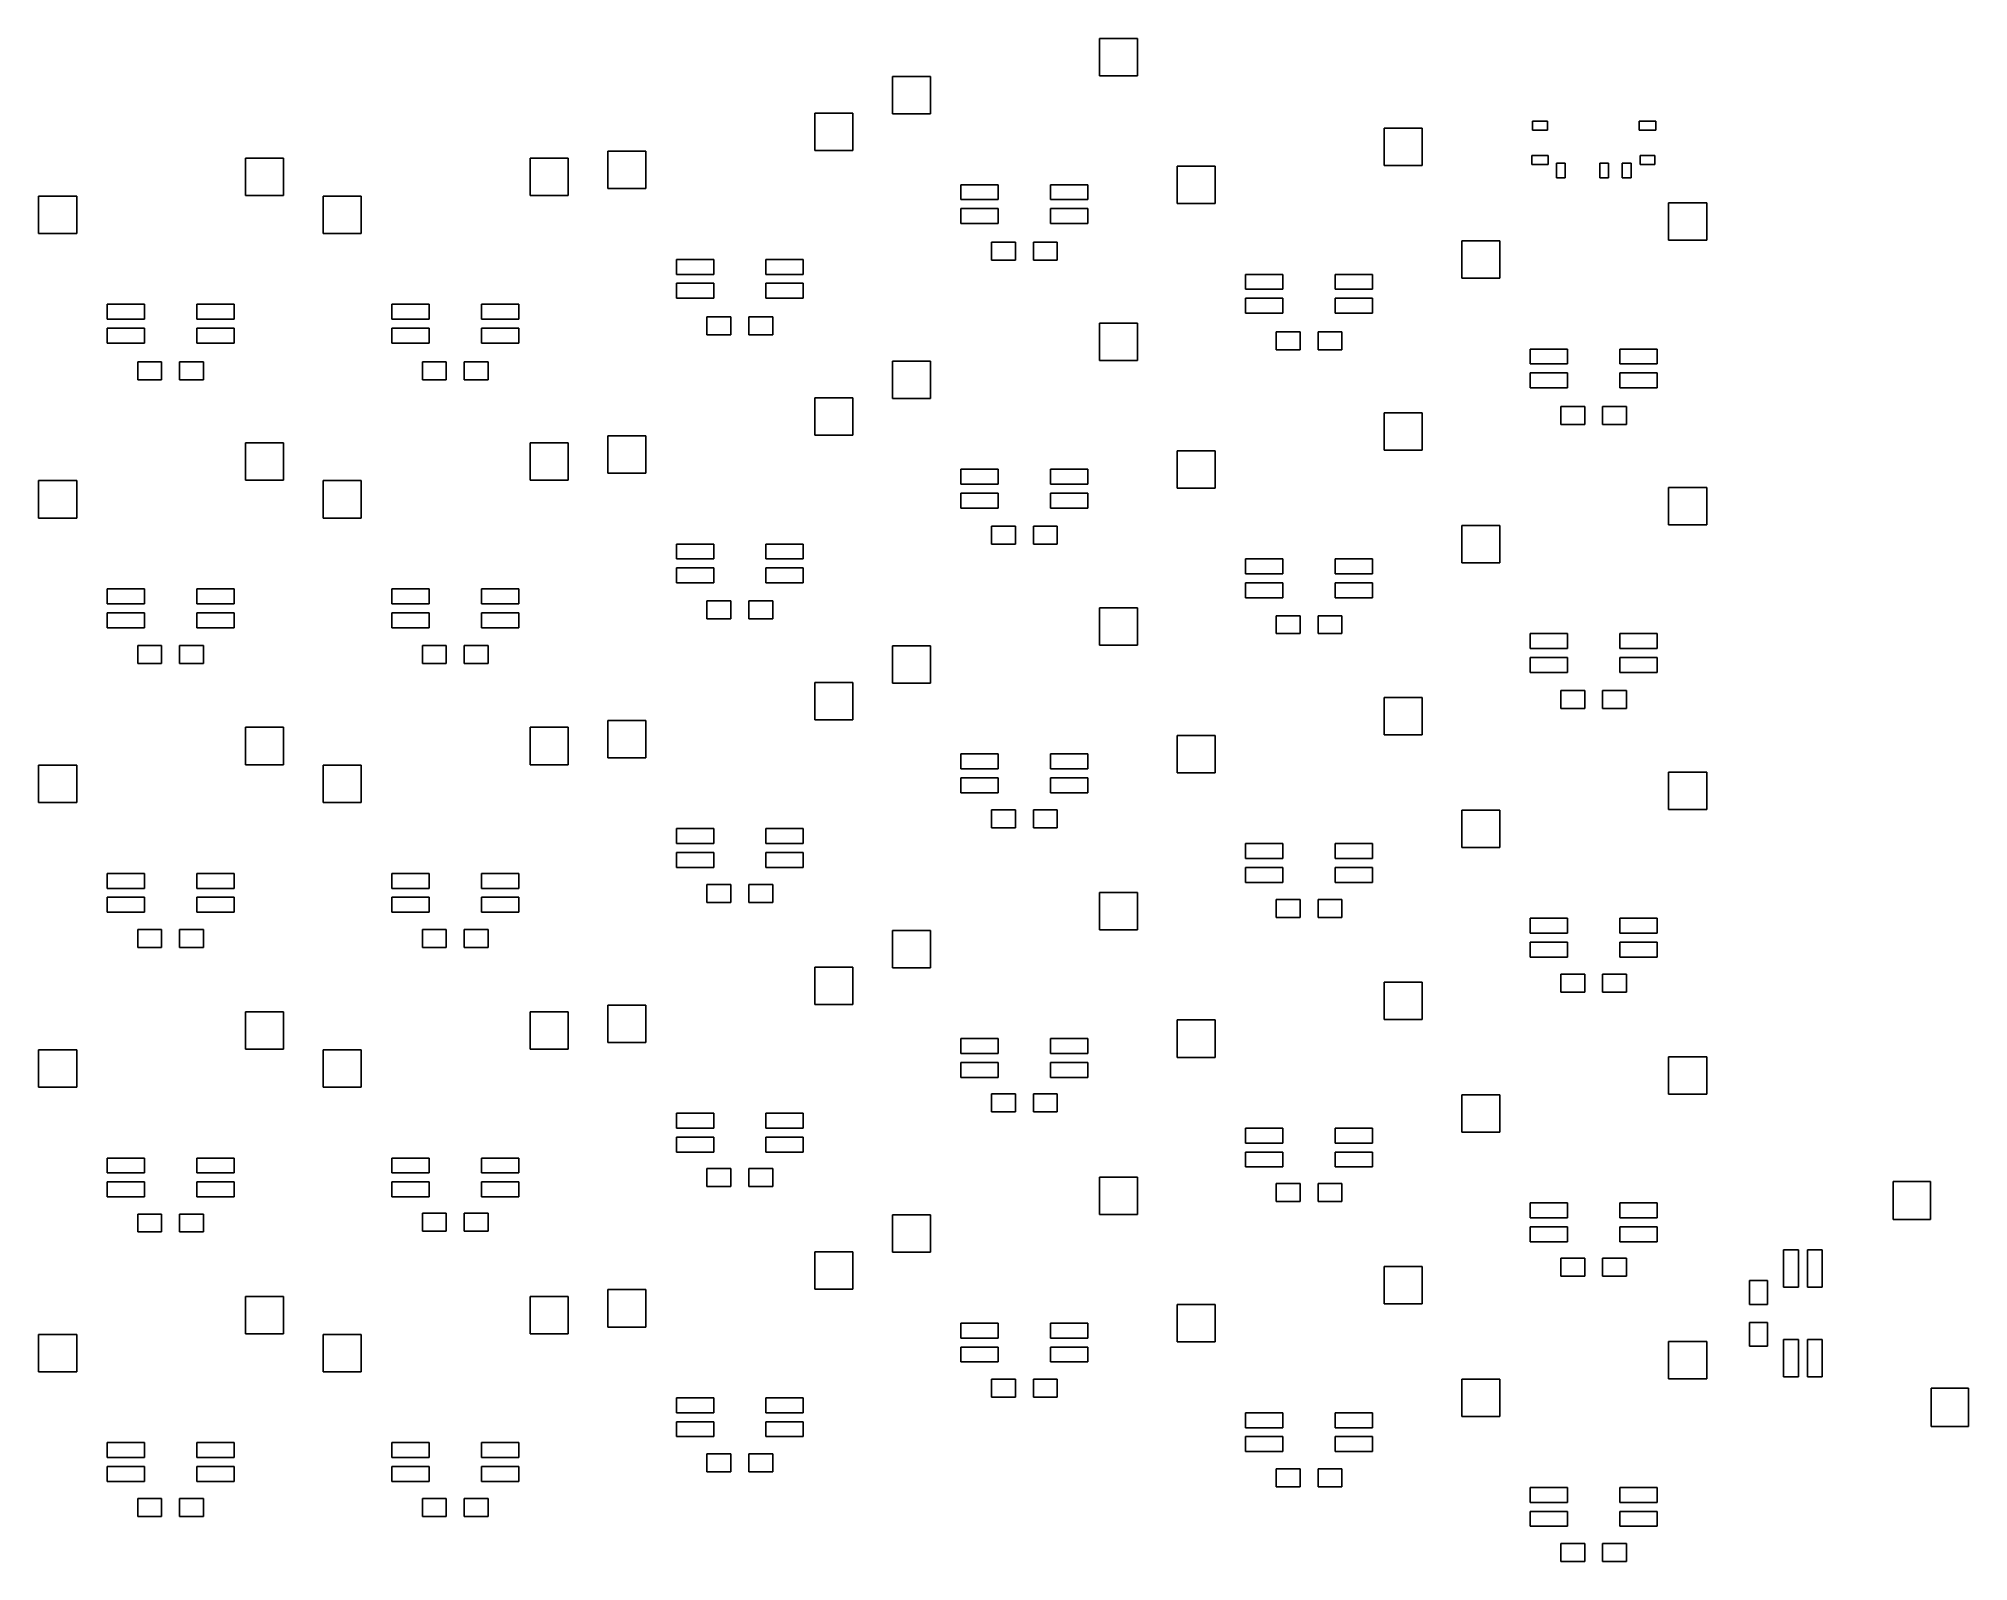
# Model space of a CAD drawing. Extents: x -9 to 120, y -88 to 14.
import ezdxf

# ---------------------------------------------------------------- set-up
doc = ezdxf.new("R2010")
doc.units = 0
doc.layers.add('BLACK', color=7, linetype='CONTINUOUS')

msp = doc.modelspace()

# ---------------------------------------------------------------- linework, layer by layer
at = {"layer": 'BLACK', "linetype": 'CONTINUOUS'}
for p, q in [((62.165, 11.83), (62.165, 14.33)), ((62.165, 14.33), (64.715, 14.33)), ((64.715, 14.33), (64.715, 11.83)), ((48.315, 9.29), (48.315, 11.79)), ((48.315, 11.79), (50.865, 11.79)), ((50.865, 11.79), (50.865, 9.29)), ((64.715, 11.83), (62.165, 11.83)), ((43.115, 6.83), (43.115, 9.33)), ((43.115, 9.33), (45.665, 9.33)), ((45.665, 9.33), (45.665, 6.83)), ((50.865, 9.29), (48.315, 9.29)), ((81.215, 5.83), (81.215, 8.33)), ((81.215, 8.33), (83.765, 8.33)), ((83.765, 8.33), (83.765, 5.83)), ((91.15, 8.195), (91.15, 8.795)), ((91.15, 8.795), (92.15, 8.795)), ((92.15, 8.195), (91.15, 8.195)), ((92.15, 8.795), (92.15, 8.195)), ((98.3, 8.195), (98.3, 8.795)), ((98.3, 8.795), (99.4, 8.795)), ((99.4, 8.195), (98.3, 8.195)), ((99.4, 8.795), (99.4, 8.195)), ((29.265, 4.29), (29.265, 6.79)), ((29.265, 6.79), (31.815, 6.79)), ((31.815, 6.79), (31.815, 4.29)), ((45.665, 6.83), (43.115, 6.83)), ((91.1, 5.909), (91.1, 6.509)), ((91.1, 6.509), (92.2, 6.509)), ((92.2, 6.509), (92.2, 5.909)), ((98.35, 5.909), (98.35, 6.509)), ((98.35, 6.509), (99.35, 6.509)), ((99.35, 6.509), (99.35, 5.909)), ((5.015, 3.83), (5.015, 6.33)), ((5.015, 6.33), (7.565, 6.33)), ((7.565, 6.33), (7.565, 3.83)), ((24.065, 3.83), (24.065, 6.33)), ((24.065, 6.33), (26.615, 6.33)), ((26.615, 6.33), (26.615, 3.83)), ((67.365, 3.29), (67.365, 5.79)), ((67.365, 5.79), (69.915, 5.79)), ((69.915, 5.79), (69.915, 3.29)), ((83.765, 5.83), (81.215, 5.83)), ((92.2, 5.909), (91.1, 5.909)), ((92.75, 5.002), (92.75, 6.002)), ((92.75, 6.002), (93.35, 6.002)), ((93.35, 6.002), (93.35, 5.002)), ((95.65, 5.002), (95.65, 6.002)), ((95.65, 6.002), (96.25, 6.002)), ((96.25, 6.002), (96.25, 5.002)), ((97.15, 5.002), (97.15, 6.002)), ((97.15, 6.002), (97.75, 6.002)), ((97.75, 6.002), (97.75, 5.002)), ((99.35, 5.909), (98.35, 5.909)), ((31.815, 4.29), (29.265, 4.29)), ((52.9, 3.55), (52.9, 4.55)), ((52.9, 4.55), (55.4, 4.55)), ((55.4, 4.55), (55.4, 3.55)), ((58.9, 3.55), (58.9, 4.55)), ((58.9, 4.55), (61.4, 4.55)), ((61.4, 4.55), (61.4, 3.55)), ((93.35, 5.002), (92.75, 5.002)), ((96.25, 5.002), (95.65, 5.002)), ((97.75, 5.002), (97.15, 5.002)), ((-8.835, 1.29), (-8.835, 3.79)), ((-8.835, 3.79), (-6.285, 3.79)), ((-6.285, 3.79), (-6.285, 1.29)), ((7.565, 3.83), (5.015, 3.83)), ((10.215, 1.29), (10.215, 3.79)), ((10.215, 3.79), (12.765, 3.79)), ((12.765, 3.79), (12.765, 1.29)), ((26.615, 3.83), (24.065, 3.83)), ((55.4, 3.55), (52.9, 3.55)), ((52.9, 1.95), (52.9, 2.95)), ((52.9, 2.95), (55.4, 2.95)), ((55.4, 2.95), (55.4, 1.95)), ((61.4, 3.55), (58.9, 3.55)), ((58.9, 1.95), (58.9, 2.95)), ((58.9, 2.95), (61.4, 2.95)), ((61.4, 2.95), (61.4, 1.95)), ((69.915, 3.29), (67.365, 3.29)), ((100.265, 0.83), (100.265, 3.33)), ((100.265, 3.33), (102.815, 3.33)), ((102.815, 3.33), (102.815, 0.83)), ((55.4, 1.95), (52.9, 1.95)), ((61.4, 1.95), (58.9, 1.95)), ((-6.285, 1.29), (-8.835, 1.29)), ((12.765, 1.29), (10.215, 1.29)), ((54.95, -0.5), (54.95, 0.7)), ((54.95, 0.7), (56.55, 0.7)), ((56.55, 0.7), (56.55, -0.5)), ((57.75, -0.5), (57.75, 0.7)), ((57.75, 0.7), (59.35, 0.7)), ((59.35, 0.7), (59.35, -0.5)), ((86.415, -1.71), (86.415, 0.79)), ((86.415, 0.79), (88.965, 0.79)), ((88.965, 0.79), (88.965, -1.71)), ((102.815, 0.83), (100.265, 0.83)), ((33.85, -1.45), (33.85, -0.45)), ((33.85, -0.45), (36.35, -0.45)), ((36.35, -0.45), (36.35, -1.45)), ((39.85, -1.45), (39.85, -0.45)), ((39.85, -0.45), (42.35, -0.45)), ((42.35, -0.45), (42.35, -1.45)), ((56.55, -0.5), (54.95, -0.5)), ((59.35, -0.5), (57.75, -0.5)), ((36.35, -1.45), (33.85, -1.45)), ((33.85, -3.05), (33.85, -2.05)), ((33.85, -2.05), (36.35, -2.05)), ((36.35, -2.05), (36.35, -3.05)), ((42.35, -1.45), (39.85, -1.45)), ((39.85, -3.05), (39.85, -2.05)), ((39.85, -2.05), (42.35, -2.05)), ((42.35, -2.05), (42.35, -3.05)), ((71.95, -2.45), (71.95, -1.45)), ((71.95, -1.45), (74.45, -1.45)), ((74.45, -2.45), (71.95, -2.45)), ((74.45, -1.45), (74.45, -2.45)), ((77.95, -2.45), (77.95, -1.45)), ((77.95, -1.45), (80.45, -1.45)), ((80.45, -2.45), (77.95, -2.45)), ((80.45, -1.45), (80.45, -2.45)), ((88.965, -1.71), (86.415, -1.71)), ((-4.25, -4.45), (-4.25, -3.45)), ((-4.25, -3.45), (-1.75, -3.45)), ((-1.75, -3.45), (-1.75, -4.45)), ((1.75, -4.45), (1.75, -3.45)), ((1.75, -3.45), (4.25, -3.45)), ((4.25, -3.45), (4.25, -4.45)), ((14.8, -4.45), (14.8, -3.45)), ((14.8, -3.45), (17.3, -3.45)), ((17.3, -3.45), (17.3, -4.45)), ((20.8, -4.45), (20.8, -3.45)), ((20.8, -3.45), (23.3, -3.45)), ((23.3, -3.45), (23.3, -4.45)), ((36.35, -3.05), (33.85, -3.05)), ((42.35, -3.05), (39.85, -3.05)), ((71.95, -4.05), (71.95, -3.05)), ((71.95, -3.05), (74.45, -3.05)), ((74.45, -3.05), (74.45, -4.05)), ((77.95, -4.05), (77.95, -3.05)), ((77.95, -3.05), (80.45, -3.05)), ((80.45, -3.05), (80.45, -4.05)), ((-1.75, -4.45), (-4.25, -4.45)), ((-4.25, -6.05), (-4.25, -5.05)), ((-4.25, -5.05), (-1.75, -5.05)), ((-1.75, -5.05), (-1.75, -6.05)), ((4.25, -4.45), (1.75, -4.45)), ((1.75, -6.05), (1.75, -5.05)), ((1.75, -5.05), (4.25, -5.05)), ((4.25, -5.05), (4.25, -6.05)), ((17.3, -4.45), (14.8, -4.45)), ((14.8, -6.05), (14.8, -5.05)), ((14.8, -5.05), (17.3, -5.05)), ((17.3, -5.05), (17.3, -6.05)), ((23.3, -4.45), (20.8, -4.45)), ((20.8, -6.05), (20.8, -5.05)), ((20.8, -5.05), (23.3, -5.05)), ((23.3, -5.05), (23.3, -6.05)), ((35.9, -5.5), (35.9, -4.3)), ((35.9, -4.3), (37.5, -4.3)), ((37.5, -4.3), (37.5, -5.5)), ((38.7, -5.5), (38.7, -4.3)), ((38.7, -4.3), (40.3, -4.3)), ((40.3, -4.3), (40.3, -5.5)), ((62.165, -7.22), (62.165, -4.72)), ((62.165, -4.72), (64.715, -4.72)), ((64.715, -4.72), (64.715, -7.22)), ((74.45, -4.05), (71.95, -4.05)), ((80.45, -4.05), (77.95, -4.05)), ((-1.75, -6.05), (-4.25, -6.05)), ((4.25, -6.05), (1.75, -6.05)), ((17.3, -6.05), (14.8, -6.05)), ((23.3, -6.05), (20.8, -6.05)), ((37.5, -5.5), (35.9, -5.5)), ((40.3, -5.5), (38.7, -5.5)), ((74, -6.5), (74, -5.3)), ((74, -5.3), (75.6, -5.3)), ((75.6, -5.3), (75.6, -6.5)), ((76.8, -6.5), (76.8, -5.3)), ((76.8, -5.3), (78.4, -5.3)), ((78.4, -5.3), (78.4, -6.5)), ((91, -7.45), (91, -6.45)), ((91, -6.45), (93.5, -6.45)), ((93.5, -6.45), (93.5, -7.45)), ((97, -7.45), (97, -6.45)), ((97, -6.45), (99.5, -6.45)), ((99.5, -6.45), (99.5, -7.45)), ((-2.2, -8.5), (-2.2, -7.3)), ((-2.2, -7.3), (-0.6, -7.3)), ((-0.6, -7.3), (-0.6, -8.5)), ((0.6, -8.5), (0.6, -7.3)), ((0.6, -7.3), (2.2, -7.3)), ((2.2, -7.3), (2.2, -8.5)), ((16.85, -8.5), (16.85, -7.3)), ((16.85, -7.3), (18.45, -7.3)), ((18.45, -7.3), (18.45, -8.5)), ((19.65, -8.5), (19.65, -7.3)), ((19.65, -7.3), (21.25, -7.3)), ((21.25, -7.3), (21.25, -8.5)), ((48.315, -9.76), (48.315, -7.26)), ((48.315, -7.26), (50.865, -7.26)), ((50.865, -7.26), (50.865, -9.76)), ((64.715, -7.22), (62.165, -7.22)), ((75.6, -6.5), (74, -6.5)), ((78.4, -6.5), (76.8, -6.5)), ((93.5, -7.45), (91, -7.45)), ((99.5, -7.45), (97, -7.45)), ((-0.6, -8.5), (-2.2, -8.5)), ((2.2, -8.5), (0.6, -8.5)), ((18.45, -8.5), (16.85, -8.5)), ((21.25, -8.5), (19.65, -8.5)), ((91, -9.05), (91, -8.05)), ((91, -8.05), (93.5, -8.05)), ((93.5, -8.05), (93.5, -9.05)), ((97, -9.05), (97, -8.05)), ((97, -8.05), (99.5, -8.05)), ((99.5, -8.05), (99.5, -9.05)), ((43.115, -12.22), (43.115, -9.72)), ((43.115, -9.72), (45.665, -9.72)), ((45.665, -9.72), (45.665, -12.22)), ((50.865, -9.76), (48.315, -9.76)), ((93.5, -9.05), (91, -9.05)), ((93.05, -11.5), (93.05, -10.3)), ((93.05, -10.3), (94.65, -10.3)), ((94.65, -10.3), (94.65, -11.5)), ((95.85, -11.5), (95.85, -10.3)), ((95.85, -10.3), (97.45, -10.3)), ((99.5, -9.05), (97, -9.05)), ((97.45, -10.3), (97.45, -11.5)), ((81.215, -13.22), (81.215, -10.72)), ((81.215, -10.72), (83.765, -10.72)), ((83.765, -10.72), (83.765, -13.22)), ((94.65, -11.5), (93.05, -11.5)), ((97.45, -11.5), (95.85, -11.5)), ((5.015, -15.22), (5.015, -12.72)), ((5.015, -12.72), (7.565, -12.72)), ((7.565, -12.72), (7.565, -15.22)), ((24.065, -15.22), (24.065, -12.72)), ((24.065, -12.72), (26.615, -12.72)), ((26.615, -12.72), (26.615, -15.22)), ((29.265, -14.76), (29.265, -12.26)), ((29.265, -12.26), (31.815, -12.26)), ((31.815, -12.26), (31.815, -14.76)), ((45.665, -12.22), (43.115, -12.22)), ((67.365, -15.76), (67.365, -13.26)), ((67.365, -13.26), (69.915, -13.26)), ((69.915, -13.26), (69.915, -15.76)), ((83.765, -13.22), (81.215, -13.22)), ((-8.835, -17.76), (-8.835, -15.26)), ((-8.835, -15.26), (-6.285, -15.26)), ((-6.285, -15.26), (-6.285, -17.76)), ((7.565, -15.22), (5.015, -15.22)), ((10.215, -17.76), (10.215, -15.26)), ((10.215, -15.26), (12.765, -15.26)), ((12.765, -15.26), (12.765, -17.76)), ((26.615, -15.22), (24.065, -15.22)), ((31.815, -14.76), (29.265, -14.76)), ((52.9, -15.5), (52.9, -14.5)), ((52.9, -14.5), (55.4, -14.5)), ((55.4, -14.5), (55.4, -15.5)), ((58.9, -15.5), (58.9, -14.5)), ((58.9, -14.5), (61.4, -14.5)), ((61.4, -14.5), (61.4, -15.5)), ((55.4, -15.5), (52.9, -15.5)), ((52.9, -17.1), (52.9, -16.1)), ((52.9, -16.1), (55.4, -16.1)), ((55.4, -16.1), (55.4, -17.1)), ((61.4, -15.5), (58.9, -15.5)), ((58.9, -17.1), (58.9, -16.1)), ((58.9, -16.1), (61.4, -16.1)), ((61.4, -16.1), (61.4, -17.1)), ((69.915, -15.76), (67.365, -15.76)), ((100.265, -18.22), (100.265, -15.72)), ((100.265, -15.72), (102.815, -15.72)), ((102.815, -15.72), (102.815, -18.22)), ((-6.285, -17.76), (-8.835, -17.76)), ((12.765, -17.76), (10.215, -17.76)), ((55.4, -17.1), (52.9, -17.1)), ((61.4, -17.1), (58.9, -17.1)), ((54.95, -19.5), (54.95, -18.3)), ((54.95, -18.3), (56.55, -18.3)), ((56.55, -18.3), (56.55, -19.5)), ((57.75, -19.5), (57.75, -18.3)), ((57.75, -18.3), (59.35, -18.3)), ((59.35, -18.3), (59.35, -19.5)), ((86.415, -20.76), (86.415, -18.26)), ((86.415, -18.26), (88.965, -18.26)), ((88.965, -18.26), (88.965, -20.76)), ((102.815, -18.22), (100.265, -18.22)), ((33.85, -20.5), (33.85, -19.5)), ((33.85, -19.5), (36.35, -19.5)), ((36.35, -20.5), (33.85, -20.5)), ((36.35, -19.5), (36.35, -20.5)), ((39.85, -20.5), (39.85, -19.5)), ((39.85, -19.5), (42.35, -19.5)), ((42.35, -20.5), (39.85, -20.5)), ((42.35, -19.5), (42.35, -20.5)), ((56.55, -19.5), (54.95, -19.5)), ((59.35, -19.5), (57.75, -19.5)), ((71.95, -21.5), (71.95, -20.5)), ((71.95, -20.5), (74.45, -20.5)), ((74.45, -20.5), (74.45, -21.5)), ((77.95, -21.5), (77.95, -20.5)), ((77.95, -20.5), (80.45, -20.5)), ((80.45, -20.5), (80.45, -21.5)), ((33.85, -22.1), (33.85, -21.1)), ((33.85, -21.1), (36.35, -21.1)), ((36.35, -21.1), (36.35, -22.1)), ((39.85, -22.1), (39.85, -21.1)), ((39.85, -21.1), (42.35, -21.1)), ((42.35, -21.1), (42.35, -22.1)), ((74.45, -21.5), (71.95, -21.5)), ((80.45, -21.5), (77.95, -21.5)), ((88.965, -20.76), (86.415, -20.76)), ((-4.25, -23.5), (-4.25, -22.5)), ((-4.25, -22.5), (-1.75, -22.5)), ((-1.75, -22.5), (-1.75, -23.5)), ((1.75, -23.5), (1.75, -22.5)), ((1.75, -22.5), (4.25, -22.5)), ((4.25, -22.5), (4.25, -23.5)), ((14.8, -23.5), (14.8, -22.5)), ((14.8, -22.5), (17.3, -22.5)), ((17.3, -22.5), (17.3, -23.5)), ((20.8, -23.5), (20.8, -22.5)), ((20.8, -22.5), (23.3, -22.5)), ((23.3, -22.5), (23.3, -23.5)), ((36.35, -22.1), (33.85, -22.1)), ((42.35, -22.1), (39.85, -22.1)), ((71.95, -23.1), (71.95, -22.1)), ((71.95, -22.1), (74.45, -22.1)), ((74.45, -23.1), (71.95, -23.1)), ((74.45, -22.1), (74.45, -23.1)), ((77.95, -23.1), (77.95, -22.1)), ((77.95, -22.1), (80.45, -22.1)), ((80.45, -23.1), (77.95, -23.1)), ((80.45, -22.1), (80.45, -23.1)), ((-1.75, -23.5), (-4.25, -23.5)), ((-4.25, -25.1), (-4.25, -24.1)), ((-4.25, -24.1), (-1.75, -24.1)), ((-1.75, -24.1), (-1.75, -25.1)), ((4.25, -23.5), (1.75, -23.5)), ((1.75, -25.1), (1.75, -24.1)), ((1.75, -24.1), (4.25, -24.1)), ((4.25, -24.1), (4.25, -25.1)), ((17.3, -23.5), (14.8, -23.5)), ((14.8, -25.1), (14.8, -24.1)), ((14.8, -24.1), (17.3, -24.1)), ((17.3, -24.1), (17.3, -25.1)), ((23.3, -23.5), (20.8, -23.5)), ((20.8, -25.1), (20.8, -24.1)), ((20.8, -24.1), (23.3, -24.1)), ((23.3, -24.1), (23.3, -25.1)), ((35.9, -24.5), (35.9, -23.3)), ((35.9, -23.3), (37.5, -23.3)), ((37.5, -24.5), (35.9, -24.5)), ((37.5, -23.3), (37.5, -24.5)), ((38.7, -24.5), (38.7, -23.3)), ((38.7, -23.3), (40.3, -23.3)), ((40.3, -24.5), (38.7, -24.5)), ((40.3, -23.3), (40.3, -24.5)), ((62.165, -26.27), (62.165, -23.77)), ((62.165, -23.77), (64.715, -23.77)), ((64.715, -23.77), (64.715, -26.27)), ((74, -25.5), (74, -24.3)), ((74, -24.3), (75.6, -24.3)), ((75.6, -24.3), (75.6, -25.5)), ((76.8, -25.5), (76.8, -24.3)), ((76.8, -24.3), (78.4, -24.3)), ((78.4, -24.3), (78.4, -25.5)), ((-1.75, -25.1), (-4.25, -25.1)), ((4.25, -25.1), (1.75, -25.1)), ((17.3, -25.1), (14.8, -25.1)), ((23.3, -25.1), (20.8, -25.1)), ((75.6, -25.5), (74, -25.5)), ((78.4, -25.5), (76.8, -25.5)), ((91, -26.5), (91, -25.5)), ((91, -25.5), (93.5, -25.5)), ((93.5, -25.5), (93.5, -26.5)), ((97, -26.5), (97, -25.5)), ((97, -25.5), (99.5, -25.5)), ((99.5, -25.5), (99.5, -26.5)), ((-2.2, -27.5), (-2.2, -26.3)), ((-2.2, -26.3), (-0.6, -26.3)), ((-0.6, -26.3), (-0.6, -27.5)), ((0.6, -27.5), (0.6, -26.3)), ((0.6, -26.3), (2.2, -26.3)), ((2.2, -26.3), (2.2, -27.5)), ((16.85, -27.5), (16.85, -26.3)), ((16.85, -26.3), (18.45, -26.3)), ((18.45, -26.3), (18.45, -27.5)), ((19.65, -27.5), (19.65, -26.3)), ((19.65, -26.3), (21.25, -26.3)), ((21.25, -26.3), (21.25, -27.5)), ((48.315, -28.81), (48.315, -26.31)), ((48.315, -26.31), (50.865, -26.31)), ((50.865, -26.31), (50.865, -28.81)), ((64.715, -26.27), (62.165, -26.27)), ((93.5, -26.5), (91, -26.5)), ((91, -28.1), (91, -27.1)), ((91, -27.1), (93.5, -27.1)), ((93.5, -27.1), (93.5, -28.1)), ((99.5, -26.5), (97, -26.5)), ((97, -28.1), (97, -27.1)), ((97, -27.1), (99.5, -27.1)), ((99.5, -27.1), (99.5, -28.1)), ((-0.6, -27.5), (-2.2, -27.5)), ((2.2, -27.5), (0.6, -27.5)), ((18.45, -27.5), (16.85, -27.5)), ((21.25, -27.5), (19.65, -27.5)), ((93.5, -28.1), (91, -28.1)), ((99.5, -28.1), (97, -28.1)), ((43.115, -31.27), (43.115, -28.77)), ((43.115, -28.77), (45.665, -28.77)), ((45.665, -28.77), (45.665, -31.27)), ((50.865, -28.81), (48.315, -28.81)), ((93.05, -30.5), (93.05, -29.3)), ((93.05, -29.3), (94.65, -29.3)), ((94.65, -29.3), (94.65, -30.5)), ((95.85, -30.5), (95.85, -29.3)), ((95.85, -29.3), (97.45, -29.3)), ((97.45, -29.3), (97.45, -30.5)), ((81.215, -32.27), (81.215, -29.77)), ((81.215, -29.77), (83.765, -29.77)), ((83.765, -29.77), (83.765, -32.27)), ((94.65, -30.5), (93.05, -30.5)), ((97.45, -30.5), (95.85, -30.5)), ((5.015, -34.27), (5.015, -31.77)), ((5.015, -31.77), (7.565, -31.77)), ((7.565, -31.77), (7.565, -34.27)), ((24.065, -34.27), (24.065, -31.77)), ((24.065, -31.77), (26.615, -31.77)), ((26.615, -31.77), (26.615, -34.27)), ((29.265, -33.81), (29.265, -31.31)), ((29.265, -31.31), (31.815, -31.31)), ((31.815, -31.31), (31.815, -33.81)), ((45.665, -31.27), (43.115, -31.27)), ((83.765, -32.27), (81.215, -32.27)), ((52.9, -34.55), (52.9, -33.55)), ((52.9, -33.55), (55.4, -33.55)), ((55.4, -33.55), (55.4, -34.55)), ((58.9, -34.55), (58.9, -33.55)), ((58.9, -33.55), (61.4, -33.55)), ((61.4, -33.55), (61.4, -34.55)), ((67.365, -34.81), (67.365, -32.31)), ((67.365, -32.31), (69.915, -32.31)), ((69.915, -32.31), (69.915, -34.81)), ((-8.835, -36.81), (-8.835, -34.31)), ((-8.835, -34.31), (-6.285, -34.31)), ((-6.285, -34.31), (-6.285, -36.81)), ((7.565, -34.27), (5.015, -34.27)), ((10.215, -36.81), (10.215, -34.31)), ((10.215, -34.31), (12.765, -34.31)), ((12.765, -34.31), (12.765, -36.81)), ((26.615, -34.27), (24.065, -34.27)), ((31.815, -33.81), (29.265, -33.81)), ((55.4, -34.55), (52.9, -34.55)), ((61.4, -34.55), (58.9, -34.55)), ((69.915, -34.81), (67.365, -34.81)), ((100.265, -37.27), (100.265, -34.77)), ((100.265, -34.77), (102.815, -34.77)), ((102.815, -34.77), (102.815, -37.27)), ((52.9, -36.15), (52.9, -35.15)), ((52.9, -35.15), (55.4, -35.15)), ((55.4, -36.15), (52.9, -36.15)), ((55.4, -35.15), (55.4, -36.15)), ((58.9, -36.15), (58.9, -35.15)), ((58.9, -35.15), (61.4, -35.15)), ((61.4, -36.15), (58.9, -36.15)), ((61.4, -35.15), (61.4, -36.15)), ((-6.285, -36.81), (-8.835, -36.81)), ((12.765, -36.81), (10.215, -36.81)), ((54.95, -38.5), (54.95, -37.3)), ((54.95, -37.3), (56.55, -37.3)), ((56.55, -37.3), (56.55, -38.5)), ((57.75, -38.5), (57.75, -37.3)), ((57.75, -37.3), (59.35, -37.3)), ((59.35, -37.3), (59.35, -38.5)), ((86.415, -39.81), (86.415, -37.31)), ((86.415, -37.31), (88.965, -37.31)), ((88.965, -37.31), (88.965, -39.81)), ((102.815, -37.27), (100.265, -37.27)), ((33.85, -39.55), (33.85, -38.55)), ((33.85, -38.55), (36.35, -38.55)), ((36.35, -38.55), (36.35, -39.55)), ((39.85, -39.55), (39.85, -38.55)), ((39.85, -38.55), (42.35, -38.55)), ((42.35, -38.55), (42.35, -39.55)), ((56.55, -38.5), (54.95, -38.5)), ((59.35, -38.5), (57.75, -38.5)), ((36.35, -39.55), (33.85, -39.55)), ((42.35, -39.55), (39.85, -39.55)), ((71.95, -40.55), (71.95, -39.55)), ((71.95, -39.55), (74.45, -39.55)), ((74.45, -39.55), (74.45, -40.55)), ((77.95, -40.55), (77.95, -39.55)), ((77.95, -39.55), (80.45, -39.55)), ((80.45, -39.55), (80.45, -40.55)), ((88.965, -39.81), (86.415, -39.81)), ((33.85, -41.15), (33.85, -40.15)), ((33.85, -40.15), (36.35, -40.15)), ((36.35, -41.15), (33.85, -41.15)), ((36.35, -40.15), (36.35, -41.15)), ((39.85, -41.15), (39.85, -40.15)), ((39.85, -40.15), (42.35, -40.15)), ((42.35, -41.15), (39.85, -41.15)), ((42.35, -40.15), (42.35, -41.15)), ((74.45, -40.55), (71.95, -40.55)), ((71.95, -42.15), (71.95, -41.15)), ((71.95, -41.15), (74.45, -41.15)), ((74.45, -41.15), (74.45, -42.15)), ((80.45, -40.55), (77.95, -40.55)), ((77.95, -42.15), (77.95, -41.15)), ((77.95, -41.15), (80.45, -41.15)), ((80.45, -41.15), (80.45, -42.15)), ((-4.25, -42.55), (-4.25, -41.55)), ((-4.25, -41.55), (-1.75, -41.55)), ((-1.75, -42.55), (-4.25, -42.55)), ((-1.75, -41.55), (-1.75, -42.55)), ((1.75, -42.55), (1.75, -41.55)), ((1.75, -41.55), (4.25, -41.55)), ((4.25, -42.55), (1.75, -42.55)), ((4.25, -41.55), (4.25, -42.55)), ((14.8, -42.55), (14.8, -41.55)), ((14.8, -41.55), (17.3, -41.55)), ((17.3, -42.55), (14.8, -42.55)), ((17.3, -41.55), (17.3, -42.55)), ((20.8, -42.55), (20.8, -41.55)), ((20.8, -41.55), (23.3, -41.55)), ((23.3, -42.55), (20.8, -42.55)), ((23.3, -41.55), (23.3, -42.55)), ((35.9, -43.5), (35.9, -42.3)), ((35.9, -42.3), (37.5, -42.3)), ((37.5, -42.3), (37.5, -43.5)), ((38.7, -43.5), (38.7, -42.3)), ((38.7, -42.3), (40.3, -42.3)), ((40.3, -42.3), (40.3, -43.5)), ((74.45, -42.15), (71.95, -42.15)), ((80.45, -42.15), (77.95, -42.15)), ((-4.25, -44.15), (-4.25, -43.15)), ((-4.25, -43.15), (-1.75, -43.15)), ((-1.75, -43.15), (-1.75, -44.15)), ((1.75, -44.15), (1.75, -43.15)), ((1.75, -43.15), (4.25, -43.15)), ((4.25, -43.15), (4.25, -44.15)), ((14.8, -44.15), (14.8, -43.15)), ((14.8, -43.15), (17.3, -43.15)), ((17.3, -43.15), (17.3, -44.15)), ((20.8, -44.15), (20.8, -43.15)), ((20.8, -43.15), (23.3, -43.15)), ((23.3, -43.15), (23.3, -44.15)), ((37.5, -43.5), (35.9, -43.5)), ((40.3, -43.5), (38.7, -43.5)), ((62.165, -45.32), (62.165, -42.82)), ((62.165, -42.82), (64.715, -42.82)), ((64.715, -42.82), (64.715, -45.32)), ((74, -44.5), (74, -43.3)), ((74, -43.3), (75.6, -43.3)), ((75.6, -43.3), (75.6, -44.5)), ((76.8, -44.5), (76.8, -43.3)), ((76.8, -43.3), (78.4, -43.3)), ((78.4, -43.3), (78.4, -44.5)), ((-1.75, -44.15), (-4.25, -44.15)), ((4.25, -44.15), (1.75, -44.15)), ((17.3, -44.15), (14.8, -44.15)), ((23.3, -44.15), (20.8, -44.15)), ((75.6, -44.5), (74, -44.5)), ((78.4, -44.5), (76.8, -44.5)), ((91, -45.55), (91, -44.55)), ((91, -44.55), (93.5, -44.55)), ((93.5, -44.55), (93.5, -45.55)), ((97, -45.55), (97, -44.55)), ((97, -44.55), (99.5, -44.55)), ((99.5, -44.55), (99.5, -45.55)), ((-2.2, -46.5), (-2.2, -45.3)), ((-2.2, -45.3), (-0.6, -45.3)), ((-0.6, -45.3), (-0.6, -46.5)), ((0.6, -46.5), (0.6, -45.3)), ((0.6, -45.3), (2.2, -45.3)), ((2.2, -45.3), (2.2, -46.5)), ((16.85, -46.5), (16.85, -45.3)), ((16.85, -45.3), (18.45, -45.3)), ((18.45, -45.3), (18.45, -46.5)), ((19.65, -46.5), (19.65, -45.3)), ((19.65, -45.3), (21.25, -45.3)), ((21.25, -45.3), (21.25, -46.5)), ((48.315, -47.86), (48.315, -45.36)), ((48.315, -45.36), (50.865, -45.36)), ((50.865, -45.36), (50.865, -47.86)), ((64.715, -45.32), (62.165, -45.32)), ((93.5, -45.55), (91, -45.55)), ((91, -47.15), (91, -46.15)), ((91, -46.15), (93.5, -46.15)), ((93.5, -46.15), (93.5, -47.15)), ((99.5, -45.55), (97, -45.55)), ((97, -47.15), (97, -46.15)), ((97, -46.15), (99.5, -46.15)), ((99.5, -46.15), (99.5, -47.15)), ((-0.6, -46.5), (-2.2, -46.5)), ((2.2, -46.5), (0.6, -46.5)), ((18.45, -46.5), (16.85, -46.5)), ((21.25, -46.5), (19.65, -46.5)), ((93.5, -47.15), (91, -47.15)), ((99.5, -47.15), (97, -47.15)), ((43.115, -50.32), (43.115, -47.82)), ((43.115, -47.82), (45.665, -47.82)), ((45.665, -47.82), (45.665, -50.32)), ((50.865, -47.86), (48.315, -47.86)), ((81.215, -51.32), (81.215, -48.82)), ((81.215, -48.82), (83.765, -48.82)), ((83.765, -48.82), (83.765, -51.32)), ((93.05, -49.5), (93.05, -48.3)), ((93.05, -48.3), (94.65, -48.3)), ((94.65, -48.3), (94.65, -49.5)), ((95.85, -49.5), (95.85, -48.3)), ((95.85, -48.3), (97.45, -48.3)), ((97.45, -48.3), (97.45, -49.5)), ((29.265, -52.86), (29.265, -50.36)), ((29.265, -50.36), (31.815, -50.36)), ((31.815, -50.36), (31.815, -52.86)), ((45.665, -50.32), (43.115, -50.32)), ((94.65, -49.5), (93.05, -49.5)), ((97.45, -49.5), (95.85, -49.5)), ((5.015, -53.32), (5.015, -50.82)), ((5.015, -50.82), (7.565, -50.82)), ((7.565, -50.82), (7.565, -53.32)), ((24.065, -53.32), (24.065, -50.82)), ((24.065, -50.82), (26.615, -50.82)), ((26.615, -50.82), (26.615, -53.32)), ((67.365, -53.86), (67.365, -51.36)), ((67.365, -51.36), (69.915, -51.36)), ((69.915, -51.36), (69.915, -53.86)), ((83.765, -51.32), (81.215, -51.32)), ((31.815, -52.86), (29.265, -52.86)), ((52.9, -53.6), (52.9, -52.6)), ((52.9, -52.6), (55.4, -52.6)), ((55.4, -52.6), (55.4, -53.6)), ((58.9, -53.6), (58.9, -52.6)), ((58.9, -52.6), (61.4, -52.6)), ((61.4, -52.6), (61.4, -53.6)), ((-8.835, -55.86), (-8.835, -53.36)), ((-8.835, -53.36), (-6.285, -53.36)), ((-6.285, -53.36), (-6.285, -55.86)), ((7.565, -53.32), (5.015, -53.32)), ((10.215, -55.86), (10.215, -53.36)), ((10.215, -53.36), (12.765, -53.36)), ((12.765, -53.36), (12.765, -55.86)), ((26.615, -53.32), (24.065, -53.32)), ((55.4, -53.6), (52.9, -53.6)), ((52.9, -55.2), (52.9, -54.2)), ((52.9, -54.2), (55.4, -54.2)), ((55.4, -54.2), (55.4, -55.2)), ((61.4, -53.6), (58.9, -53.6)), ((58.9, -55.2), (58.9, -54.2)), ((58.9, -54.2), (61.4, -54.2)), ((61.4, -54.2), (61.4, -55.2)), ((69.915, -53.86), (67.365, -53.86)), ((100.265, -56.32), (100.265, -53.82)), ((100.265, -53.82), (102.815, -53.82)), ((102.815, -53.82), (102.815, -56.32)), ((55.4, -55.2), (52.9, -55.2)), ((61.4, -55.2), (58.9, -55.2)), ((-6.285, -55.86), (-8.835, -55.86)), ((12.765, -55.86), (10.215, -55.86)), ((54.95, -57.5), (54.95, -56.3)), ((54.95, -56.3), (56.55, -56.3)), ((56.55, -56.3), (56.55, -57.5)), ((57.75, -57.5), (57.75, -56.3)), ((57.75, -56.3), (59.35, -56.3)), ((59.35, -56.3), (59.35, -57.5)), ((86.415, -58.86), (86.415, -56.36)), ((86.415, -56.36), (88.965, -56.36)), ((88.965, -56.36), (88.965, -58.86)), ((102.815, -56.32), (100.265, -56.32)), ((33.85, -58.6), (33.85, -57.6)), ((33.85, -57.6), (36.35, -57.6)), ((36.35, -57.6), (36.35, -58.6)), ((39.85, -58.6), (39.85, -57.6)), ((39.85, -57.6), (42.35, -57.6)), ((42.35, -57.6), (42.35, -58.6)), ((56.55, -57.5), (54.95, -57.5)), ((59.35, -57.5), (57.75, -57.5)), ((36.35, -58.6), (33.85, -58.6)), ((33.85, -60.2), (33.85, -59.2)), ((33.85, -59.2), (36.35, -59.2)), ((36.35, -59.2), (36.35, -60.2)), ((42.35, -58.6), (39.85, -58.6)), ((39.85, -60.2), (39.85, -59.2)), ((39.85, -59.2), (42.35, -59.2)), ((42.35, -59.2), (42.35, -60.2)), ((71.95, -59.6), (71.95, -58.6)), ((71.95, -58.6), (74.45, -58.6)), ((74.45, -58.6), (74.45, -59.6)), ((77.95, -59.6), (77.95, -58.6)), ((77.95, -58.6), (80.45, -58.6)), ((80.45, -58.6), (80.45, -59.6)), ((88.965, -58.86), (86.415, -58.86)), ((-4.25, -61.6), (-4.25, -60.6)), ((-4.25, -60.6), (-1.75, -60.6)), ((-1.75, -60.6), (-1.75, -61.6)), ((1.75, -61.6), (1.75, -60.6)), ((1.75, -60.6), (4.25, -60.6)), ((4.25, -60.6), (4.25, -61.6)), ((14.8, -61.6), (14.8, -60.6)), ((14.8, -60.6), (17.3, -60.6)), ((17.3, -60.6), (17.3, -61.6)), ((20.8, -61.6), (20.8, -60.6)), ((20.8, -60.6), (23.3, -60.6)), ((23.3, -60.6), (23.3, -61.6)), ((36.35, -60.2), (33.85, -60.2)), ((42.35, -60.2), (39.85, -60.2)), ((74.45, -59.6), (71.95, -59.6)), ((71.95, -61.2), (71.95, -60.2)), ((71.95, -60.2), (74.45, -60.2)), ((74.45, -60.2), (74.45, -61.2)), ((80.45, -59.6), (77.95, -59.6)), ((77.95, -61.2), (77.95, -60.2)), ((77.95, -60.2), (80.45, -60.2)), ((80.45, -60.2), (80.45, -61.2)), ((-1.75, -61.6), (-4.25, -61.6)), ((4.25, -61.6), (1.75, -61.6)), ((17.3, -61.6), (14.8, -61.6)), ((23.3, -61.6), (20.8, -61.6)), ((35.9, -62.5), (35.9, -61.3)), ((35.9, -61.3), (37.5, -61.3)), ((37.5, -61.3), (37.5, -62.5)), ((38.7, -62.5), (38.7, -61.3)), ((38.7, -61.3), (40.3, -61.3)), ((40.3, -61.3), (40.3, -62.5)), ((62.165, -64.37), (62.165, -61.87)), ((62.165, -61.87), (64.715, -61.87)), ((64.715, -61.87), (64.715, -64.37)), ((74.45, -61.2), (71.95, -61.2)), ((80.45, -61.2), (77.95, -61.2)), ((-4.25, -63.2), (-4.25, -62.2)), ((-4.25, -62.2), (-1.75, -62.2)), ((-1.75, -63.2), (-4.25, -63.2)), ((-1.75, -62.2), (-1.75, -63.2)), ((1.75, -63.2), (1.75, -62.2)), ((1.75, -62.2), (4.25, -62.2)), ((4.25, -63.2), (1.75, -63.2)), ((4.25, -62.2), (4.25, -63.2)), ((14.8, -63.2), (14.8, -62.2)), ((14.8, -62.2), (17.3, -62.2)), ((17.3, -63.2), (14.8, -63.2)), ((17.3, -62.2), (17.3, -63.2)), ((20.8, -63.2), (20.8, -62.2)), ((20.8, -62.2), (23.3, -62.2)), ((23.3, -63.2), (20.8, -63.2)), ((23.3, -62.2), (23.3, -63.2)), ((37.5, -62.5), (35.9, -62.5)), ((40.3, -62.5), (38.7, -62.5)), ((74, -63.5), (74, -62.3)), ((74, -62.3), (75.6, -62.3)), ((75.6, -62.3), (75.6, -63.5)), ((76.8, -63.5), (76.8, -62.3)), ((76.8, -62.3), (78.4, -62.3)), ((78.4, -62.3), (78.4, -63.5)), ((115.29, -64.715), (115.29, -62.165)), ((115.29, -62.165), (117.79, -62.165)), ((117.79, -62.165), (117.79, -64.715)), ((-2.2, -65.55), (-2.2, -64.35)), ((-2.2, -64.35), (-0.6, -64.35)), ((-0.6, -64.35), (-0.6, -65.55)), ((0.6, -65.55), (0.6, -64.35)), ((0.6, -64.35), (2.2, -64.35)), ((2.2, -64.35), (2.2, -65.55)), ((16.85, -65.5), (16.85, -64.3)), ((16.85, -64.3), (18.45, -64.3)), ((18.45, -64.3), (18.45, -65.5)), ((19.65, -65.5), (19.65, -64.3)), ((19.65, -64.3), (21.25, -64.3)), ((21.25, -64.3), (21.25, -65.5)), ((48.315, -66.91), (48.315, -64.41)), ((48.315, -64.41), (50.865, -64.41)), ((50.865, -64.41), (50.865, -66.91)), ((64.715, -64.37), (62.165, -64.37)), ((75.6, -63.5), (74, -63.5)), ((78.4, -63.5), (76.8, -63.5)), ((91, -64.6), (91, -63.6)), ((91, -63.6), (93.5, -63.6)), ((93.5, -63.6), (93.5, -64.6)), ((97, -64.6), (97, -63.6)), ((97, -63.6), (99.5, -63.6)), ((99.5, -63.6), (99.5, -64.6)), ((-0.6, -65.55), (-2.2, -65.55)), ((2.2, -65.55), (0.6, -65.55)), ((18.45, -65.5), (16.85, -65.5)), ((21.25, -65.5), (19.65, -65.5)), ((93.5, -64.6), (91, -64.6)), ((91, -66.2), (91, -65.2)), ((91, -65.2), (93.5, -65.2)), ((93.5, -65.2), (93.5, -66.2)), ((99.5, -64.6), (97, -64.6)), ((97, -66.2), (97, -65.2)), ((97, -65.2), (99.5, -65.2)), ((99.5, -65.2), (99.5, -66.2)), ((117.79, -64.715), (115.29, -64.715)), ((43.115, -69.37), (43.115, -66.87)), ((43.115, -66.87), (45.665, -66.87)), ((45.665, -66.87), (45.665, -69.37)), ((50.865, -66.91), (48.315, -66.91)), ((93.5, -66.2), (91, -66.2)), ((99.5, -66.2), (97, -66.2)), ((107.95, -69.25), (107.95, -66.75)), ((107.95, -66.75), (108.95, -66.75)), ((108.95, -66.75), (108.95, -69.25)), ((109.55, -69.25), (109.55, -66.75)), ((109.55, -66.75), (110.55, -66.75)), ((110.55, -66.75), (110.55, -69.25)), ((81.215, -70.37), (81.215, -67.87)), ((81.215, -67.87), (83.765, -67.87)), ((83.765, -67.87), (83.765, -70.37)), ((93.05, -68.5), (93.05, -67.3)), ((93.05, -67.3), (94.65, -67.3)), ((94.65, -67.3), (94.65, -68.5)), ((95.85, -68.5), (95.85, -67.3)), ((95.85, -67.3), (97.45, -67.3)), ((97.45, -67.3), (97.45, -68.5)), ((29.265, -71.91), (29.265, -69.41)), ((29.265, -69.41), (31.815, -69.41)), ((31.815, -69.41), (31.815, -71.91)), ((45.665, -69.37), (43.115, -69.37)), ((94.65, -68.5), (93.05, -68.5)), ((97.45, -68.5), (95.85, -68.5)), ((105.678, -70.4), (105.678, -68.8)), ((105.678, -68.8), (106.878, -68.8)), ((106.878, -68.8), (106.878, -70.4)), ((108.95, -69.25), (107.95, -69.25)), ((110.55, -69.25), (109.55, -69.25)), ((5.015, -72.37), (5.015, -69.87)), ((5.015, -69.87), (7.565, -69.87)), ((7.565, -69.87), (7.565, -72.37)), ((24.065, -72.37), (24.065, -69.87)), ((24.065, -69.87), (26.615, -69.87)), ((26.615, -69.87), (26.615, -72.37)), ((67.365, -72.91), (67.365, -70.41)), ((67.365, -70.41), (69.915, -70.41)), ((69.915, -70.41), (69.915, -72.91)), ((83.765, -70.37), (81.215, -70.37)), ((106.878, -70.4), (105.678, -70.4)), ((31.815, -71.91), (29.265, -71.91)), ((52.9, -72.65), (52.9, -71.65)), ((52.9, -71.65), (55.4, -71.65)), ((55.4, -71.65), (55.4, -72.65)), ((58.9, -72.65), (58.9, -71.65)), ((58.9, -71.65), (61.4, -71.65)), ((61.4, -71.65), (61.4, -72.65)), ((105.678, -73.2), (105.678, -71.6)), ((105.678, -71.6), (106.878, -71.6)), ((106.878, -71.6), (106.878, -73.2)), ((-8.835, -74.91), (-8.835, -72.41)), ((-8.835, -72.41), (-6.285, -72.41)), ((-6.285, -72.41), (-6.285, -74.91)), ((7.565, -72.37), (5.015, -72.37)), ((10.215, -74.91), (10.215, -72.41)), ((10.215, -72.41), (12.765, -72.41)), ((12.765, -72.41), (12.765, -74.91)), ((26.615, -72.37), (24.065, -72.37)), ((55.4, -72.65), (52.9, -72.65)), ((52.9, -74.25), (52.9, -73.25)), ((52.9, -73.25), (55.4, -73.25)), ((55.4, -73.25), (55.4, -74.25)), ((61.4, -72.65), (58.9, -72.65)), ((58.9, -74.25), (58.9, -73.25)), ((58.9, -73.25), (61.4, -73.25)), ((61.4, -73.25), (61.4, -74.25)), ((69.915, -72.91), (67.365, -72.91)), ((100.265, -75.37), (100.265, -72.87)), ((100.265, -72.87), (102.815, -72.87)), ((102.815, -72.87), (102.815, -75.37)), ((106.878, -73.2), (105.678, -73.2)), ((107.95, -75.25), (107.95, -72.75)), ((107.95, -72.75), (108.95, -72.75)), ((108.95, -72.75), (108.95, -75.25)), ((109.55, -75.25), (109.55, -72.75)), ((109.55, -72.75), (110.55, -72.75)), ((110.55, -72.75), (110.55, -75.25)), ((-6.285, -74.91), (-8.835, -74.91)), ((12.765, -74.91), (10.215, -74.91)), ((55.4, -74.25), (52.9, -74.25)), ((61.4, -74.25), (58.9, -74.25)), ((54.95, -76.6), (54.95, -75.4)), ((54.95, -75.4), (56.55, -75.4)), ((56.55, -75.4), (56.55, -76.6)), ((57.75, -76.6), (57.75, -75.4)), ((57.75, -75.4), (59.35, -75.4)), ((59.35, -75.4), (59.35, -76.6)), ((86.415, -77.91), (86.415, -75.41)), ((86.415, -75.41), (88.965, -75.41)), ((88.965, -75.41), (88.965, -77.91)), ((102.815, -75.37), (100.265, -75.37)), ((108.95, -75.25), (107.95, -75.25)), ((110.55, -75.25), (109.55, -75.25)), ((117.83, -78.565), (117.83, -76.015)), ((117.83, -76.015), (120.33, -76.015)), ((120.33, -76.015), (120.33, -78.565)), ((33.85, -77.65), (33.85, -76.65)), ((33.85, -76.65), (36.35, -76.65)), ((36.35, -76.65), (36.35, -77.65)), ((39.85, -77.65), (39.85, -76.65)), ((39.85, -76.65), (42.35, -76.65)), ((42.35, -76.65), (42.35, -77.65)), ((56.55, -76.6), (54.95, -76.6)), ((59.35, -76.6), (57.75, -76.6)), ((36.35, -77.65), (33.85, -77.65)), ((33.85, -79.25), (33.85, -78.25)), ((33.85, -78.25), (36.35, -78.25)), ((36.35, -78.25), (36.35, -79.25)), ((42.35, -77.65), (39.85, -77.65)), ((39.85, -79.25), (39.85, -78.25)), ((39.85, -78.25), (42.35, -78.25)), ((42.35, -78.25), (42.35, -79.25)), ((71.95, -78.65), (71.95, -77.65)), ((71.95, -77.65), (74.45, -77.65)), ((74.45, -78.65), (71.95, -78.65)), ((74.45, -77.65), (74.45, -78.65)), ((77.95, -78.65), (77.95, -77.65)), ((77.95, -77.65), (80.45, -77.65)), ((80.45, -78.65), (77.95, -78.65)), ((80.45, -77.65), (80.45, -78.65)), ((88.965, -77.91), (86.415, -77.91)), ((120.33, -78.565), (117.83, -78.565)), ((-4.25, -80.65), (-4.25, -79.65)), ((-4.25, -79.65), (-1.75, -79.65)), ((-1.75, -79.65), (-1.75, -80.65)), ((1.75, -80.65), (1.75, -79.65)), ((1.75, -79.65), (4.25, -79.65)), ((4.25, -79.65), (4.25, -80.65)), ((14.8, -80.65), (14.8, -79.65)), ((14.8, -79.65), (17.3, -79.65)), ((17.3, -79.65), (17.3, -80.65)), ((20.8, -80.65), (20.8, -79.65)), ((20.8, -79.65), (23.3, -79.65)), ((23.3, -79.65), (23.3, -80.65)), ((36.35, -79.25), (33.85, -79.25)), ((42.35, -79.25), (39.85, -79.25)), ((71.95, -80.25), (71.95, -79.25)), ((71.95, -79.25), (74.45, -79.25)), ((74.45, -79.25), (74.45, -80.25)), ((77.95, -80.25), (77.95, -79.25)), ((77.95, -79.25), (80.45, -79.25)), ((80.45, -79.25), (80.45, -80.25)), ((-1.75, -80.65), (-4.25, -80.65)), ((-4.25, -82.25), (-4.25, -81.25)), ((-4.25, -81.25), (-1.75, -81.25)), ((-1.75, -81.25), (-1.75, -82.25)), ((4.25, -80.65), (1.75, -80.65)), ((1.75, -82.25), (1.75, -81.25)), ((1.75, -81.25), (4.25, -81.25)), ((4.25, -81.25), (4.25, -82.25)), ((17.3, -80.65), (14.8, -80.65)), ((14.8, -82.25), (14.8, -81.25)), ((14.8, -81.25), (17.3, -81.25)), ((17.3, -81.25), (17.3, -82.25)), ((23.3, -80.65), (20.8, -80.65)), ((20.8, -82.25), (20.8, -81.25)), ((20.8, -81.25), (23.3, -81.25)), ((23.3, -81.25), (23.3, -82.25)), ((35.9, -81.6), (35.9, -80.4)), ((35.9, -80.4), (37.5, -80.4)), ((37.5, -80.4), (37.5, -81.6)), ((38.7, -81.6), (38.7, -80.4)), ((38.7, -80.4), (40.3, -80.4)), ((40.3, -80.4), (40.3, -81.6)), ((74.45, -80.25), (71.95, -80.25)), ((80.45, -80.25), (77.95, -80.25)), ((-1.75, -82.25), (-4.25, -82.25)), ((4.25, -82.25), (1.75, -82.25)), ((17.3, -82.25), (14.8, -82.25)), ((23.3, -82.25), (20.8, -82.25)), ((37.5, -81.6), (35.9, -81.6)), ((40.3, -81.6), (38.7, -81.6)), ((74, -82.6), (74, -81.4)), ((74, -81.4), (75.6, -81.4)), ((75.6, -82.6), (74, -82.6)), ((75.6, -81.4), (75.6, -82.6)), ((76.8, -82.6), (76.8, -81.4)), ((76.8, -81.4), (78.4, -81.4)), ((78.4, -82.6), (76.8, -82.6)), ((78.4, -81.4), (78.4, -82.6)), ((91, -83.65), (91, -82.65)), ((91, -82.65), (93.5, -82.65)), ((93.5, -82.65), (93.5, -83.65)), ((97, -83.65), (97, -82.65)), ((97, -82.65), (99.5, -82.65)), ((99.5, -82.65), (99.5, -83.65)), ((-2.2, -84.6), (-2.2, -83.4)), ((-2.2, -83.4), (-0.6, -83.4)), ((-0.6, -83.4), (-0.6, -84.6)), ((0.6, -84.6), (0.6, -83.4)), ((0.6, -83.4), (2.2, -83.4)), ((2.2, -83.4), (2.2, -84.6)), ((16.85, -84.6), (16.85, -83.4)), ((16.85, -83.4), (18.45, -83.4)), ((18.45, -83.4), (18.45, -84.6)), ((19.65, -84.6), (19.65, -83.4)), ((19.65, -83.4), (21.25, -83.4)), ((21.25, -83.4), (21.25, -84.6)), ((93.5, -83.65), (91, -83.65)), ((99.5, -83.65), (97, -83.65)), ((-0.6, -84.6), (-2.2, -84.6)), ((2.2, -84.6), (0.6, -84.6)), ((18.45, -84.6), (16.85, -84.6)), ((21.25, -84.6), (19.65, -84.6)), ((91, -85.25), (91, -84.25)), ((91, -84.25), (93.5, -84.25)), ((93.5, -84.25), (93.5, -85.25)), ((97, -85.25), (97, -84.25)), ((97, -84.25), (99.5, -84.25)), ((99.5, -84.25), (99.5, -85.25)), ((93.5, -85.25), (91, -85.25)), ((93.05, -87.6), (93.05, -86.4)), ((93.05, -86.4), (94.65, -86.4)), ((94.65, -86.4), (94.65, -87.6)), ((95.85, -87.6), (95.85, -86.4)), ((95.85, -86.4), (97.45, -86.4)), ((99.5, -85.25), (97, -85.25)), ((97.45, -86.4), (97.45, -87.6)), ((94.65, -87.6), (93.05, -87.6)), ((97.45, -87.6), (95.85, -87.6))]:
    msp.add_line(p, q, dxfattribs=at)

doc.saveas('drawing.dxf')
